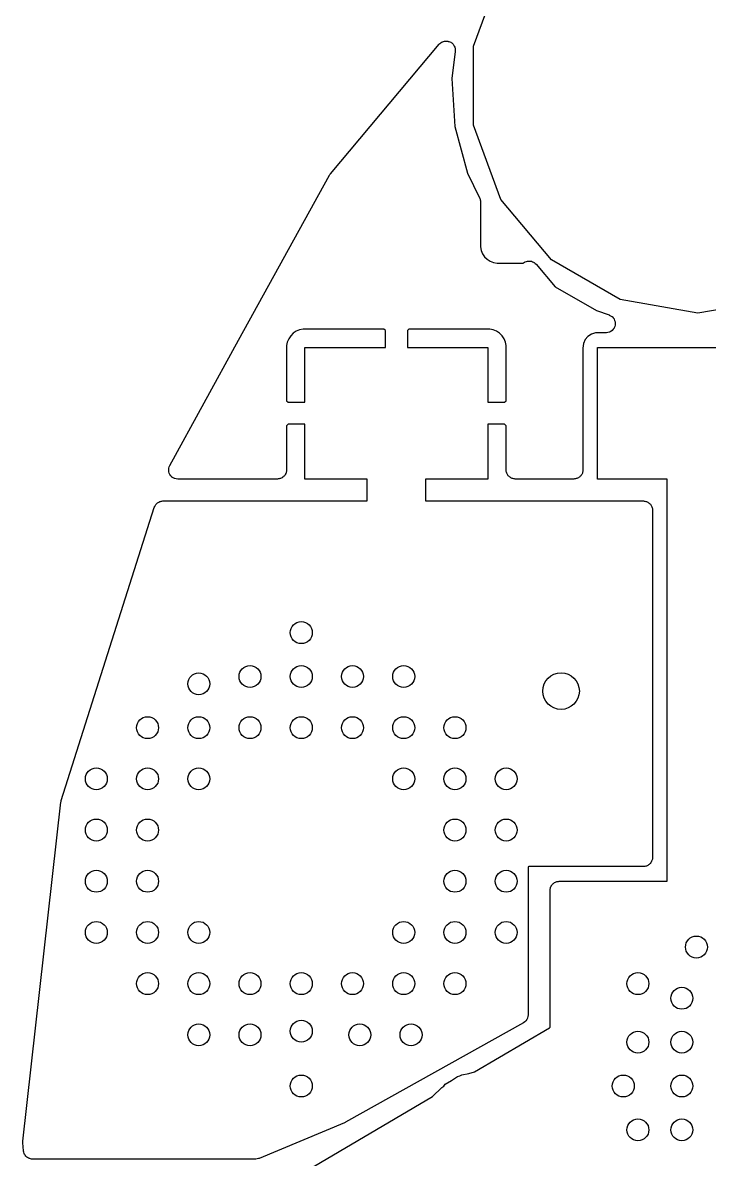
# Model space of a CAD drawing. Extents: x 76 to 124.9, y -113.7 to -66.
# Drawn here: x 75.99 to 85.38, y -89.9 to -74.36 of the extents above; entities that cross this region are included whole.
import ezdxf

# ---------------------------------------------------------------- set-up
doc = ezdxf.new("R2010")
doc.units = 0
doc.header["$MEASUREMENT"] = 0
doc.layers.add('BLACK', color=7, linetype='CONTINUOUS')

msp = doc.modelspace()

# ---------------------------------------------------------------- linework, layer by layer
at = {"layer": 'Black'}
for p, q in [((82.1554, -74.6796), (82.5251, -73.6641)), ((80.1979, -76.4264), (81.6844, -74.6549)), ((81.6844, -74.6549), (81.6906, -74.6497)), ((81.6906, -74.6497), (81.6956, -74.6432)), ((81.6956, -74.6432), (81.7071, -74.6358)), ((81.7071, -74.6358), (81.7176, -74.627)), ((81.7176, -74.627), (81.7253, -74.6242)), ((81.7253, -74.6242), (81.7322, -74.6198)), ((81.7322, -74.6198), (81.7456, -74.6169)), ((81.7456, -74.6169), (81.7584, -74.6122)), ((81.7584, -74.6122), (81.7666, -74.6122)), ((81.7666, -74.6122), (81.7746, -74.6104)), ((81.7746, -74.6104), (81.7881, -74.6122)), ((81.7881, -74.6122), (81.8018, -74.6122)), ((81.8018, -74.6122), (81.8095, -74.615)), ((81.8095, -74.615), (81.8176, -74.6161)), ((81.8176, -74.6161), (81.8298, -74.6224)), ((81.8298, -74.6224), (81.8426, -74.627)), ((81.8426, -74.627), (81.8489, -74.6323)), ((81.8489, -74.6323), (81.8562, -74.6361)), ((81.9041, -74.7515), (81.8555, -75.1219)), ((81.8562, -74.6361), (81.8654, -74.6462)), ((81.8654, -74.6462), (81.8759, -74.6549)), ((81.8759, -74.6549), (81.88, -74.662)), ((81.88, -74.662), (81.8855, -74.6681)), ((81.8855, -74.6681), (81.8907, -74.6807)), ((81.8907, -74.6807), (81.8976, -74.6925)), ((81.8976, -74.6925), (81.899, -74.7006)), ((81.899, -74.7006), (81.9021, -74.7082)), ((81.9021, -74.7082), (81.9027, -74.7218)), ((81.9027, -74.7218), (81.9051, -74.7353)), ((81.9051, -74.7353), (81.9037, -74.7434)), ((81.9037, -74.7434), (81.9041, -74.7515)), ((82.1554, -75.7604), (82.1554, -74.6796)), ((81.8555, -75.1219), (81.8991, -75.7804)), ((81.8991, -75.7804), (82.0703, -76.4177)), ((82.5251, -76.7759), (82.1554, -75.7604)), ((78.9437, -78.7028), (80.1841, -76.4466)), ((80.1841, -76.4466), (80.1918, -76.437)), ((80.1918, -76.437), (80.1979, -76.4264)), ((82.0703, -76.4177), (82.2371, -76.7554)), ((82.2371, -76.7554), (82.239, -76.762)), ((82.239, -76.762), (82.2425, -76.768)), ((82.2425, -76.768), (82.2451, -76.7827)), ((82.2451, -76.7827), (82.2492, -76.7971)), ((82.2492, -76.7971), (82.2488, -76.804)), ((82.2488, -76.804), (82.25, -76.8108)), ((82.25, -76.8108), (82.25, -77.4246)), ((83.2197, -77.6038), (82.5251, -76.7759)), ((82.25, -77.4246), (82.2596, -77.4729)), ((82.2596, -77.4729), (82.2785, -77.5184)), ((82.2785, -77.5184), (82.3058, -77.5594)), ((82.3058, -77.5594), (82.3406, -77.5942)), ((82.3406, -77.5942), (82.3816, -77.6215)), ((82.3816, -77.6215), (82.4271, -77.6404)), ((82.4271, -77.6404), (82.4754, -77.65)), ((82.4754, -77.65), (82.8315, -77.65)), ((82.8315, -77.65), (82.838, -77.6455)), ((82.838, -77.6455), (82.8504, -77.635)), ((82.8504, -77.635), (82.8556, -77.6331)), ((82.8556, -77.6331), (82.8602, -77.6299)), ((82.8602, -77.6299), (82.8759, -77.6257)), ((82.8759, -77.6257), (82.8912, -77.6201)), ((82.8912, -77.6201), (82.8968, -77.6201)), ((82.8968, -77.6201), (82.9022, -77.6187)), ((82.9022, -77.6187), (82.9183, -77.6201)), ((82.9183, -77.6201), (82.9346, -77.6201)), ((82.9346, -77.6201), (82.9398, -77.622)), ((82.9398, -77.622), (82.9454, -77.6224)), ((82.9454, -77.6224), (82.9601, -77.6293)), ((82.9601, -77.6293), (82.9754, -77.6348)), ((82.9754, -77.6348), (82.9797, -77.6384)), ((82.9797, -77.6384), (82.9848, -77.6408)), ((82.9848, -77.6408), (82.9962, -77.6523)), ((82.9962, -77.6523), (83.0087, -77.6627)), ((83.0087, -77.6627), (83.2693, -77.9722)), ((84.1557, -78.1442), (83.2197, -77.6038)), ((83.2693, -77.9722), (83.8326, -78.297)), ((85.22, -78.3318), (84.1557, -78.1442)), ((86.2843, -78.1442), (85.22, -78.3318)), ((83.8326, -78.297), (84.0069, -78.356)), ((84.0069, -78.356), (84.0081, -78.3567)), ((84.0081, -78.3567), (84.0095, -78.357)), ((84.0095, -78.357), (84.0271, -78.3671)), ((84.0271, -78.3671), (84.045, -78.3769)), ((84.045, -78.3769), (84.0459, -78.378)), ((84.0459, -78.378), (84.0471, -78.3787)), ((84.0471, -78.3787), (84.0602, -78.3942)), ((84.0602, -78.3942), (84.0736, -78.4095)), ((84.0736, -78.4095), (84.0741, -78.4108)), ((84.0741, -78.4108), (84.075, -78.4119)), ((84.075, -78.4119), (84.082, -78.431)), ((84.082, -78.431), (84.0894, -78.45)), ((84.0894, -78.45), (84.0894, -78.4514)), ((84.0894, -78.4514), (84.0899, -78.4527)), ((84.0899, -78.4527), (84.0899, -78.4731)), ((84.0899, -78.4731), (84.0903, -78.4934)), ((79.6906, -78.6058), (79.6558, -78.6406)), ((79.7316, -78.5785), (79.6906, -78.6058)), ((79.7771, -78.5596), (79.7316, -78.5785)), ((79.8254, -78.55), (79.7771, -78.5596)), ((80.9295, -78.55), (79.8254, -78.55)), ((80.95, -78.5705), (80.9295, -78.55)), ((80.95, -78.8), (80.95, -78.5705)), ((81.2705, -78.55), (81.25, -78.5705)), ((81.25, -78.5705), (81.25, -78.8)), ((82.3746, -78.55), (81.2705, -78.55)), ((82.4229, -78.5596), (82.3746, -78.55)), ((82.4684, -78.5785), (82.4229, -78.5596)), ((82.5094, -78.6058), (82.4684, -78.5785)), ((82.5442, -78.6406), (82.5094, -78.6058)), ((83.7648, -78.6198), (83.718, -78.6507)), ((83.8221, -78.6021), (83.7648, -78.6198)), ((83.855, -78.5994), (83.8221, -78.6021)), ((83.9668, -78.5994), (83.855, -78.5994)), ((83.9682, -78.5992), (83.9668, -78.5994)), ((83.9696, -78.5994), (83.9682, -78.5992)), ((83.9895, -78.5954), (83.9696, -78.5994)), ((84.0095, -78.5919), (83.9895, -78.5954)), ((84.0108, -78.5912), (84.0095, -78.5919)), ((84.0121, -78.5909), (84.0108, -78.5912)), ((84.0295, -78.5804), (84.0121, -78.5909)), ((84.0471, -78.5702), (84.0295, -78.5804)), ((84.048, -78.5691), (84.0471, -78.5702)), ((84.0492, -78.5684), (84.048, -78.5691)), ((84.0619, -78.5525), (84.0492, -78.5684)), ((84.075, -78.5369), (84.0619, -78.5525)), ((84.0755, -78.5356), (84.075, -78.5369)), ((84.0764, -78.5345), (84.0755, -78.5356)), ((84.0829, -78.5153), (84.0764, -78.5345)), ((84.0899, -78.4961), (84.0829, -78.5153)), ((84.0903, -78.4934), (84.0899, -78.4947)), ((84.0899, -78.4947), (84.0899, -78.4961)), ((78.0026, -80.4148), (78.9437, -78.7028)), ((79.6096, -78.7271), (79.6, -78.7754)), ((79.6, -78.7754), (79.6, -79.5295)), ((79.6285, -78.6816), (79.6096, -78.7271)), ((79.6558, -78.6406), (79.6285, -78.6816)), ((82.5715, -78.6816), (82.5442, -78.6406)), ((82.5904, -78.7271), (82.5715, -78.6816)), ((82.6, -78.7754), (82.5904, -78.7271)), ((82.6, -79.5295), (82.6, -78.7754)), ((83.6586, -78.7445), (83.6494, -78.8088)), ((83.6816, -78.6933), (83.6586, -78.7445)), ((83.718, -78.6507), (83.6816, -78.6933)), ((79.85, -79.55), (79.85, -78.8)), ((79.85, -78.8), (80.95, -78.8)), ((81.25, -78.8), (82.35, -78.8)), ((82.35, -78.8), (82.35, -79.55)), ((83.6494, -78.8088), (83.6494, -80.475)), ((83.85, -80.6), (83.85, -78.8)), ((83.85, -78.8), (86.35, -78.8)), ((79.6, -79.5295), (79.6205, -79.55)), ((79.6205, -79.55), (79.85, -79.55)), ((82.35, -79.55), (82.5795, -79.55)), ((82.5795, -79.55), (82.6, -79.5295)), ((79.6205, -79.85), (79.6, -79.8705)), ((79.6, -79.8705), (79.6, -80.475)), ((79.85, -79.85), (79.6205, -79.85)), ((79.85, -80.6), (79.85, -79.85)), ((82.5795, -79.85), (82.35, -79.85)), ((82.35, -79.85), (82.35, -80.6)), ((82.6, -79.8705), (82.5795, -79.85)), ((82.6, -80.475), (82.6, -79.8705)), ((77.9886, -80.4559), (77.989, -80.4546)), ((77.989, -80.4763), (77.9886, -80.4559)), ((77.989, -80.4533), (77.996, -80.4341)), ((77.989, -80.4546), (77.989, -80.4533)), ((77.989, -80.4967), (77.989, -80.4763)), ((77.9895, -80.498), (77.989, -80.4967)), ((77.9895, -80.4993), (77.9895, -80.498)), ((77.9969, -80.5183), (77.9895, -80.4993)), ((77.996, -80.4341), (78.0026, -80.4148)), ((79.5981, -80.4967), (79.5944, -80.507)), ((79.6, -80.475), (79.5981, -80.4858)), ((79.5981, -80.4858), (79.5981, -80.4967)), ((82.6019, -80.4858), (82.6, -80.475)), ((82.6019, -80.4967), (82.6019, -80.4858)), ((82.6056, -80.507), (82.6019, -80.4967)), ((83.6475, -80.4967), (83.6438, -80.507)), ((83.6494, -80.475), (83.6475, -80.4858)), ((83.6475, -80.4858), (83.6475, -80.4967)), ((78.0039, -80.5375), (77.9969, -80.5183)), ((78.0047, -80.5385), (78.0039, -80.5375)), ((78.0052, -80.5398), (78.0047, -80.5385)), ((78.0186, -80.5551), (78.0052, -80.5398)), ((78.0318, -80.5708), (78.0186, -80.5551)), ((78.0329, -80.5714), (78.0318, -80.5708)), ((78.0338, -80.5724), (78.0329, -80.5714)), ((78.0516, -80.5822), (78.0338, -80.5724)), ((78.0694, -80.5925), (78.0516, -80.5822)), ((78.0707, -80.5927), (78.0694, -80.5925)), ((78.0718, -80.5933), (78.0707, -80.5927)), ((78.092, -80.5965), (78.0718, -80.5933)), ((78.1121, -80.6), (78.092, -80.5965)), ((79.475, -80.6), (78.1121, -80.6)), ((79.4858, -80.5981), (79.475, -80.6)), ((79.4967, -80.5981), (79.4858, -80.5981)), ((79.507, -80.5944), (79.4967, -80.5981)), ((79.5178, -80.5925), (79.507, -80.5944)), ((79.5272, -80.587), (79.5178, -80.5925)), ((79.5375, -80.5833), (79.5272, -80.587)), ((79.5459, -80.5762), (79.5375, -80.5833)), ((79.5553, -80.5708), (79.5459, -80.5762)), ((79.5624, -80.5624), (79.5553, -80.5708)), ((79.5708, -80.5553), (79.5624, -80.5624)), ((79.5762, -80.5459), (79.5708, -80.5553)), ((79.5833, -80.5375), (79.5762, -80.5459)), ((79.587, -80.5272), (79.5833, -80.5375)), ((79.5925, -80.5178), (79.587, -80.5272)), ((79.5944, -80.507), (79.5925, -80.5178)), ((80.7, -80.6), (79.85, -80.6)), ((80.7, -80.9), (80.7, -80.6)), ((82.35, -80.6), (81.5, -80.6)), ((81.5, -80.6), (81.5, -80.9)), ((82.6075, -80.5178), (82.6056, -80.507)), ((82.613, -80.5272), (82.6075, -80.5178)), ((82.6167, -80.5375), (82.613, -80.5272)), ((82.6238, -80.5459), (82.6167, -80.5375)), ((82.6292, -80.5553), (82.6238, -80.5459)), ((82.6376, -80.5624), (82.6292, -80.5553)), ((82.6447, -80.5708), (82.6376, -80.5624)), ((82.6541, -80.5762), (82.6447, -80.5708)), ((82.6625, -80.5833), (82.6541, -80.5762)), ((82.6728, -80.587), (82.6625, -80.5833)), ((82.6822, -80.5925), (82.6728, -80.587)), ((82.693, -80.5944), (82.6822, -80.5925)), ((82.7033, -80.5981), (82.693, -80.5944)), ((82.7142, -80.5981), (82.7033, -80.5981)), ((82.725, -80.6), (82.7142, -80.5981)), ((83.5244, -80.6), (82.725, -80.6)), ((83.5352, -80.5981), (83.5244, -80.6)), ((83.5461, -80.5981), (83.5352, -80.5981)), ((83.5564, -80.5944), (83.5461, -80.5981)), ((83.5672, -80.5925), (83.5564, -80.5944)), ((83.5767, -80.587), (83.5672, -80.5925)), ((83.5869, -80.5833), (83.5767, -80.587)), ((83.5953, -80.5762), (83.5869, -80.5833)), ((83.6048, -80.5708), (83.5953, -80.5762)), ((83.6118, -80.5624), (83.6048, -80.5708)), ((83.6202, -80.5553), (83.6118, -80.5624)), ((83.6257, -80.5459), (83.6202, -80.5553)), ((83.6327, -80.5375), (83.6257, -80.5459)), ((83.6364, -80.5272), (83.6327, -80.5375)), ((83.6419, -80.5178), (83.6364, -80.5272)), ((83.6438, -80.507), (83.6419, -80.5178)), ((84.8, -80.6), (83.85, -80.6)), ((84.8, -86.1), (84.8, -80.6)), ((77.7977, -80.9752), (77.8023, -80.9625)), ((77.8023, -80.9625), (77.8077, -80.9561)), ((77.8077, -80.9561), (77.8115, -80.9487)), ((77.8115, -80.9487), (77.8215, -80.9396)), ((77.8215, -80.9396), (77.8302, -80.9292)), ((77.8302, -80.9292), (77.8374, -80.9251)), ((77.8374, -80.9251), (77.8436, -80.9195)), ((77.8436, -80.9195), (77.8561, -80.9143)), ((77.8561, -80.9143), (77.8678, -80.9075)), ((77.8678, -80.9075), (77.876, -80.9061)), ((77.876, -80.9061), (77.8837, -80.9029)), ((77.8837, -80.9029), (77.8972, -80.9023)), ((77.8972, -80.9023), (77.9106, -80.9)), ((77.9106, -80.9), (80.7, -80.9)), ((81.5, -80.9), (84.475, -80.9)), ((84.475, -80.9), (84.4858, -80.9019)), ((84.4858, -80.9019), (84.4967, -80.9019)), ((84.4967, -80.9019), (84.507, -80.9056)), ((84.507, -80.9056), (84.5178, -80.9075)), ((84.5178, -80.9075), (84.5272, -80.913)), ((84.5272, -80.913), (84.5375, -80.9167)), ((84.5375, -80.9167), (84.5459, -80.9238)), ((84.5459, -80.9238), (84.5553, -80.9292)), ((84.5553, -80.9292), (84.5624, -80.9376)), ((84.5624, -80.9376), (84.5708, -80.9447)), ((84.5708, -80.9447), (84.5762, -80.9541)), ((84.5762, -80.9541), (84.5833, -80.9625)), ((84.5833, -80.9625), (84.587, -80.9728)), ((76.5196, -84.9966), (77.7914, -80.9872)), ((77.7914, -80.9872), (77.7977, -80.9752)), ((84.587, -80.9728), (84.5925, -80.9822)), ((84.5925, -80.9822), (84.5944, -80.993)), ((84.5944, -80.993), (84.5981, -81.0033)), ((84.5981, -81.0033), (84.5981, -81.0142)), ((84.5981, -81.0142), (84.6, -81.025)), ((84.6, -81.025), (84.6, -85.775)), ((76.5145, -85.0205), (76.5179, -85.0087)), ((76.5179, -85.0087), (76.5196, -84.9966)), ((75.9949, -89.6526), (76.5145, -85.0205)), ((84.6, -85.775), (84.5981, -85.7858)), ((84.5981, -85.7858), (84.5981, -85.7967)), ((82.9001, -85.9039), (82.9, -85.905)), ((82.9, -85.905), (82.9, -87.9267)), ((82.901, -85.9011), (82.9001, -85.9039)), ((82.9088, -85.9), (82.901, -85.9011)), ((84.475, -85.9), (82.9088, -85.9)), ((84.4858, -85.8981), (84.475, -85.9)), ((84.4967, -85.8981), (84.4858, -85.8981)), ((84.507, -85.8944), (84.4967, -85.8981)), ((84.5178, -85.8925), (84.507, -85.8944)), ((84.5272, -85.887), (84.5178, -85.8925)), ((84.5375, -85.8833), (84.5272, -85.887)), ((84.5459, -85.8762), (84.5375, -85.8833)), ((84.5553, -85.8708), (84.5459, -85.8762)), ((84.5624, -85.8624), (84.5553, -85.8708)), ((84.5708, -85.8553), (84.5624, -85.8624)), ((84.5762, -85.8459), (84.5708, -85.8553)), ((84.5833, -85.8375), (84.5762, -85.8459)), ((84.587, -85.8272), (84.5833, -85.8375)), ((84.5925, -85.8178), (84.587, -85.8272)), ((84.5944, -85.807), (84.5925, -85.8178)), ((84.5981, -85.7967), (84.5944, -85.807)), ((83.2, -86.225), (83.2019, -86.2142)), ((83.2, -88.094), (83.2, -86.225)), ((83.2019, -86.2033), (83.2056, -86.193)), ((83.2019, -86.2142), (83.2019, -86.2033)), ((83.2056, -86.193), (83.2075, -86.1822)), ((83.2075, -86.1822), (83.213, -86.1728)), ((83.213, -86.1728), (83.2167, -86.1625)), ((83.2167, -86.1625), (83.2238, -86.1541)), ((83.2238, -86.1541), (83.2292, -86.1447)), ((83.2292, -86.1447), (83.2376, -86.1376)), ((83.2376, -86.1376), (83.2447, -86.1292)), ((83.2447, -86.1292), (83.2541, -86.1238)), ((83.2541, -86.1238), (83.2625, -86.1167)), ((83.2625, -86.1167), (83.2728, -86.113)), ((83.2728, -86.113), (83.2822, -86.1075)), ((83.2822, -86.1075), (83.293, -86.1056)), ((83.293, -86.1056), (83.3033, -86.1019)), ((83.3033, -86.1019), (83.3142, -86.1019)), ((83.3142, -86.1019), (83.325, -86.1)), ((83.325, -86.1), (84.8, -86.1)), ((82.8961, -87.9489), (82.8925, -87.9695)), ((82.9, -87.9284), (82.8961, -87.9489)), ((82.9, -87.9267), (82.8999, -87.9276)), ((82.8999, -87.9276), (82.9, -87.9284)), ((82.8361, -88.0358), (80.4063, -89.3965)), ((82.1672, -88.7075), (83.1924, -88.1045)), ((82.8367, -88.0353), (82.8361, -88.0358)), ((82.8375, -88.035), (82.8367, -88.0353)), ((82.8535, -88.0216), (82.8375, -88.035)), ((82.8697, -88.0083), (82.8535, -88.0216)), ((82.8701, -88.0076), (82.8697, -88.0083)), ((82.8708, -88.0071), (82.8701, -88.0076)), ((82.8812, -87.989), (82.8708, -88.0071)), ((82.8919, -87.971), (82.8812, -87.989)), ((82.892, -87.9702), (82.8919, -87.971)), ((82.8925, -87.9695), (82.892, -87.9702)), ((83.1924, -88.1045), (83.1989, -88.0993)), ((83.1989, -88.0993), (83.1997, -88.0971)), ((83.1997, -88.0971), (83.2, -88.094)), ((81.9935, -88.7452), (82.09, -88.7282)), ((82.09, -88.7282), (82.1672, -88.7075)), ((81.7467, -88.9007), (81.7679, -88.8755)), ((81.7679, -88.8755), (81.8528, -88.8265)), ((81.8528, -88.8265), (81.933, -88.7703)), ((81.933, -88.7703), (81.9649, -88.7617)), ((81.9649, -88.7617), (81.9935, -88.7452)), ((79.806, -90.0965), (81.5955, -89.0438)), ((81.5955, -89.0438), (81.7197, -88.9197)), ((81.7197, -88.9197), (81.7467, -88.9007)), ((80.3933, -89.4028), (79.2231, -89.8904)), ((80.3995, -89.3989), (80.3933, -89.4028)), ((80.4063, -89.3965), (80.3995, -89.3989)), ((75.9946, -89.677), (75.9957, -89.6648)), ((75.9957, -89.6648), (75.9949, -89.6526)), ((76.0036, -89.7848), (75.9946, -89.677)), ((76.0064, -89.7953), (76.0036, -89.7848)), ((76.0064, -89.7967), (76.0064, -89.7953)), ((76.0077, -89.8004), (76.0064, -89.7967)), ((76.0088, -89.8044), (76.0077, -89.8004)), ((76.0135, -89.8241), (76.0088, -89.8044)), ((76.0143, -89.8253), (76.0135, -89.8241)), ((76.0147, -89.8268), (76.0143, -89.8253)), ((76.0202, -89.8347), (76.0147, -89.8268)), ((76.0213, -89.8375), (76.0202, -89.8347)), ((76.0265, -89.8438), (76.0213, -89.8375)), ((76.0374, -89.8603), (76.0265, -89.8438)), ((76.0386, -89.8612), (76.0374, -89.8603)), ((76.0395, -89.8624), (76.0386, -89.8612)), ((76.046, -89.867), (76.0395, -89.8624)), ((76.0492, -89.8708), (76.046, -89.867)), ((76.0599, -89.877), (76.0492, -89.8708)), ((76.0723, -89.8862), (76.0599, -89.877)), ((76.0736, -89.8868), (76.0723, -89.8862)), ((76.0744, -89.887), (76.0736, -89.8868)), ((76.075, -89.8874), (76.0744, -89.887)), ((76.0808, -89.889), (76.075, -89.8874)), ((76.0868, -89.8925), (76.0808, -89.889)), ((76.1012, -89.895), (76.0868, -89.8925)), ((76.1153, -89.8992), (76.1012, -89.895)), ((76.1224, -89.8988), (76.1153, -89.8992)), ((76.1295, -89.9), (76.1224, -89.8988)), ((79.175, -89.9), (76.1295, -89.9)), ((79.1778, -89.8995), (79.175, -89.9)), ((79.1807, -89.8999), (79.1778, -89.8995)), ((79.1992, -89.8957), (79.1807, -89.8999)), ((79.2178, -89.8925), (79.1992, -89.8957)), ((79.2203, -89.891), (79.2178, -89.8925)), ((79.2231, -89.8904), (79.2203, -89.891))]:
    msp.add_line(p, q, dxfattribs=at)
for centre, radius in [((79.8, -82.7), 0.15), ((78.4, -83.4), 0.15), ((79.1, -83.3), 0.15), ((79.8, -83.3), 0.15), ((80.5, -83.3), 0.15), ((81.2, -83.3), 0.15), ((83.35, -83.5), 0.25), ((77.7, -84), 0.15), ((78.4, -84), 0.15), ((79.1, -84), 0.15), ((79.8, -84), 0.15), ((80.5, -84), 0.15), ((81.2, -84), 0.15), ((81.9, -84), 0.15), ((77, -84.7), 0.15), ((77.7, -84.7), 0.15), ((78.4, -84.7), 0.15), ((81.2, -84.7), 0.15), ((81.9, -84.7), 0.15), ((82.6, -84.7), 0.15), ((77, -85.4), 0.15), ((77.7, -85.4), 0.15), ((81.9, -85.4), 0.15), ((82.6, -85.4), 0.15), ((77, -86.1), 0.15), ((77.7, -86.1), 0.15), ((81.9, -86.1), 0.15), ((82.6, -86.1), 0.15), ((77, -86.8), 0.15), ((77.7, -86.8), 0.15), ((78.4, -86.8), 0.15), ((81.2, -86.8), 0.15), ((81.9, -86.8), 0.15), ((82.6, -86.8), 0.15), ((85.2, -87), 0.15), ((77.7, -87.5), 0.15), ((78.4, -87.5), 0.15), ((79.1, -87.5), 0.15), ((79.8, -87.5), 0.15), ((80.5, -87.5), 0.15), ((81.2, -87.5), 0.15), ((81.9, -87.5), 0.15), ((84.4, -87.5), 0.15), ((85, -87.7), 0.15), ((78.4, -88.2), 0.15), ((79.1, -88.2), 0.15), ((79.8, -88.15), 0.15), ((80.6, -88.2), 0.15), ((81.3, -88.2), 0.15), ((84.4, -88.3), 0.15), ((85, -88.3), 0.15), ((79.8, -88.9), 0.15), ((84.2, -88.9), 0.15), ((85, -88.9), 0.15), ((84.4, -89.5), 0.15), ((85, -89.5), 0.15)]:
    msp.add_circle(centre, radius, dxfattribs=at)

doc.saveas('drawing.dxf')
